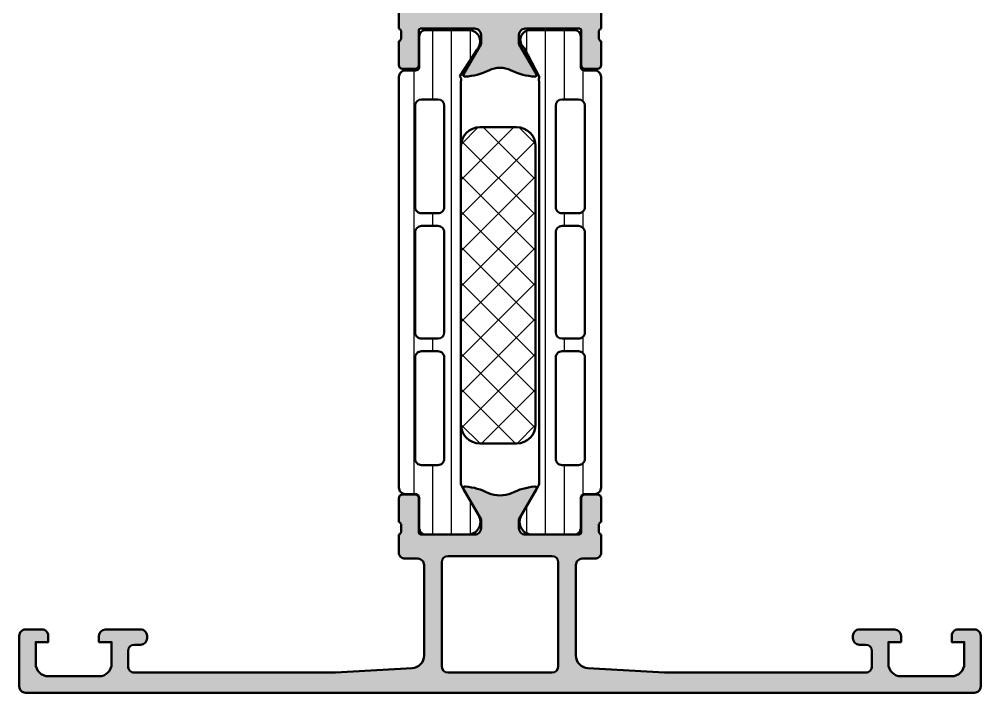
# Model space of a CAD drawing. Extents: x 0 to 76, y 0 to 84.8.
# Drawn here: x 0 to 76, y 0 to 53.2 of the extents above; entities that cross this region are included whole.
import ezdxf

# ---------------------------------------------------------------- set-up
doc = ezdxf.new("R2010")
doc.units = 0
for name, color, linetype, lineweight in [('0S-Alu contour', 7, 'Continuous', 50), ('0S-Alu hatch', 252, 'Continuous', 25), ('0S-Plastic contour', 254, 'Continuous', 50), ('0S-Plastic hatch', 253, 'Continuous', 25), ('0S-PT contour', 91, 'Continuous', 50), ('0S-PT hatch', 103, 'Continuous', 25)]:
    doc.layers.add(name, color=color, linetype=linetype, lineweight=lineweight)
pattern_1 = [(90, (0, 0), (-1.4859, 0), [])]

# ---------------------------------------------------------------- blocks, each defined once
blk = doc.blocks.new('188110__3DC22CA8_4934_4EF1_9E1F_EA8E1F544AB2_')
at = {"layer": '0S-Alu hatch'}
h = blk.add_hatch(color=256, dxfattribs=at)
edge = h.paths.add_edge_path()
edge.add_line((25.00003051757813, 81.4999984756112), (26.10000610351562, 80.40000000149011))
edge.add_line((26.10000610351562, 80.40000000149011), (26.70001220703125, 80.40000000149011))
edge.add_line((26.70001220703125, 80.40000000149011), (26.70001220703125, 81.9000000014901))
edge.add_ellipse((27.7000508911027, 81.89996143663257), major_axis=(-1.00003868481505, 0), ratio=1, start_angle=270.0022163482903, end_angle=359.9977904818039, ccw=False)
edge.add_line((27.70001220703125, 82.9000001206994), (29.00003051757813, 82.9000001206994))
edge.add_ellipse((28.9999846559318, 81.89995425905855), major_axis=(-1.000045862692453, 0), ratio=1, start_angle=180.0026207279867, end_angle=269.9973724417299, ccw=False)
edge.add_line((30.00003051757812, 81.90000000148846), (30, 75.90000000149011))
edge.add_ellipse((29.47502420766756, 75.40000000149011), major_axis=(-0.7249824705019245, 0), ratio=1, start_angle=136.395861616386, end_angle=223.6041383836141, ccw=False)
edge.add_line((30, 74.90000000149011), (30, 67.90000000149011))
edge.add_ellipse((29.00004724970764, 67.89995275275876), major_axis=(-0.9999527514086359, 0), ratio=1, start_angle=89.99904127429818, end_angle=180.0027072806921, ccw=False)
edge.add_line((29.00003051757813, 66.90000000149011), (27.70001220703125, 66.90000000149011))
edge.add_ellipse((27.70003203017908, 67.90001982463794), major_axis=(-1.000019823344298, 0), ratio=1, start_angle=0.0011357599706229848, end_angle=89.9988642398074, ccw=False)
edge.add_line((26.70001220703125, 67.90000000149399), (26.70001220703125, 70.40000000149011))
edge.add_line((26.70001220703125, 70.40000000149011), (26.20001220703125, 70.40000000149011))
edge.add_arc((26.20004657259976, 69.3999656359216), 1.000034366158989, 90.00196893437207, 179.9980310656152)
edge.add_line((25.20001220703125, 69.40000000149034), (25.20001220703125, 63.6999954238534))
edge.add_arc((25.70001494789885, 63.699998164721), 0.5000027408751163, 180.0003140784807, 269.999685921429)
edge.add_line((25.70001220703125, 63.19999542385339), (26.20001220703125, 63.19999542385339))
edge.add_arc((26.20000946616365, 63.699998164721), 0.5000027408751163, 270.0003140785702, 359.9996859215192)
edge.add_line((26.70001220703125, 63.69999542385418), (26.70001220703125, 64.6999954238534))
edge.add_ellipse((27.19999932545507, 64.70000830542956), major_axis=(-0.4999871185897603, 0), ratio=1, start_angle=-90.00147615792758, end_angle=0.0014761580922026951, ccw=False)
edge.add_line((27.20001220703125, 65.1999954238534), (29.50003051757813, 65.1999954238534))
edge.add_ellipse((29.5000063778232, 64.69997128409847), major_axis=(-0.500024140337627, 0), ratio=1, start_angle=180.0027660786491, end_angle=269.99723392139543, ccw=False)
edge.add_line((30.00003051757813, 64.69999542385376), (30.00000000010427, 52.50004016059359))
edge.add_ellipse((29.92115152417541, 52.23247874854123), major_axis=(-0.2789376119775906, 0), ratio=1, start_angle=178.835410625902, end_angle=253.5801235805097, ccw=False)
edge.add_line((30.20003151757812, 52.22680947561971), (30.20003151757813, 51.7732154756197))
edge.add_ellipse((29.92116342193495, 51.76755481614265), major_axis=(-0.2789255417371575, 0), ratio=1, start_angle=106.4245945553563, end_angle=181.1628700728853, ccw=False)
edge.add_line((30.00003051757813, 51.50001147561971), (30.00003051757813, 49.62000047561121))
edge.add_arc((30.30003051757815, 49.62000047561121), 0.3000000000000158, 180, 269.9999999999993)
edge.add_line((30.30003051757814, 49.32000047561118), (31.28000483662091, 49.32000047561119))
edge.add_arc((31.28000483662091, 49.62000047561121), 0.3000000000000114, 270, 360)
edge.add_line((31.58000483662092, 49.62000047561121), (31.58000483662092, 52.37999847561119))
edge.add_ellipse((31.69999720722639, 52.37999847561119), major_axis=(-0.1199923706054733, 0), ratio=1, start_angle=270.0000000000034, end_angle=360, ccw=False)
edge.add_line((31.69999720722638, 52.49999084621666), (36, 52.49999084621667))
edge.add_ellipse((36.00001288225368, 52.00000372860872), major_axis=(-0.4999871177739147, 0), ratio=1, start_angle=179.9993980350858, end_angle=270.0014762355673, ccw=False)
edge.add_line((36.5, 51.9999984756092), (36.5, 51.2999938979745))
edge.add_line((36.5, 51.2999938979745), (35.1157960520162, 48.90247445817283))
edge.add_arc((35.23270957751791, 48.83497462443403), 0.1350000000000169, 150.0000814796206, 273.5758500061834)
edge.add_arc((34.92928026317664, 53.69050298406672), 4.999999999999906, 273.5758500061799, 296.0194624911526)
edge.add_ellipse((38.00001525878908, 47.39998737827406), major_axis=(-2.000000000000085, 0), ratio=1, start_angle=243.9805375088483, end_angle=296.0194624911526, ccw=False)
edge.add_arc((41.07075025440154, 53.69050298406675), 4.999999999999952, 243.9805375088469, 266.4241499938195)
edge.add_arc((40.76732094006021, 48.83497462443401), 0.1350000000000055, 266.4241499938192, 389.999918520385)
edge.add_line((40.8842344655619, 48.90247445817281), (39.50003051757813, 51.2999938979745))
edge.add_line((39.50003051757813, 51.2999938979745), (39.50003051757813, 51.99999847561121))
edge.add_ellipse((40.00000745426178, 52.00001390982674), major_axis=(-0.4999769369218848, 0), ratio=1, start_angle=-90.0026429832875, end_angle=0.0017687124012013555, ccw=False)
edge.add_line((40.00003051757812, 52.49999084621667), (44.30002585435028, 52.49999830221812))
edge.add_ellipse((44.30002585435029, 52.3799984756112), major_axis=(-0.1199998266069144, 0), ratio=1, start_angle=180, end_angle=270.00000000000676, ccw=False)
edge.add_line((44.42002568095721, 52.3799984756112), (44.42002568095721, 49.62000047561121))
edge.add_arc((44.72002568095722, 49.62000047561121), 0.3000000000000149, 180, 270)
edge.add_line((44.72002568095722, 49.32000047561119), (45.69999999999999, 49.32000047561119))
edge.add_arc((45.69999999999999, 49.62000047561121), 0.3000000000000114, 270, 360)
edge.add_line((46, 49.62000047561121), (45.99999999999999, 51.50001147561971))
edge.add_ellipse((46.07886709564317, 51.76755481614265), major_axis=(-0.2789255417371599, 0), ratio=1, start_angle=-1.1628700728853119, end_angle=73.57540544464422, ccw=False)
edge.add_line((45.79999899999999, 51.7732154756197), (45.79999899999999, 52.22680947561971))
edge.add_ellipse((46.07883644654305, 52.23247788361808), major_axis=(-0.2788950563274377, 0), ratio=1, start_angle=-73.58012358050632, end_angle=1.16458937409692, ccw=False)
edge.add_line((46, 52.4999984756112), (46, 64.6999954238534))
edge.add_ellipse((46.50003433274594, 64.69996109110747), major_axis=(-0.5000343339246041, 0), ratio=1, start_angle=270.00393397274945, end_angle=359.9960660272659, ccw=False)
edge.add_line((46.5, 65.19999542385341), (48.79998779296875, 65.1999954238534))
edge.add_ellipse((48.80004782465725, 64.70005545554189), major_axis=(-0.499939971915745, 0), ratio=1, start_angle=179.9931200492192, end_angle=270.00687995077305, ccw=False)
edge.add_line((49.29998779296875, 64.69999542385332), (49.29998779296875, 63.6999954238534))
edge.add_arc((49.80003774418467, 63.70004537506931), 0.5000499537107921, 180.0057234159238, 269.9942765840954)
edge.add_line((49.79998779296875, 63.19999542385339), (50.29998779296875, 63.19999542385339))
edge.add_arc((50.30003219823258, 63.69995101858956), 0.4999555967081668, 269.9949110796518, 360.0050889203089)
edge.add_line((50.79998779296875, 63.69999542385305), (50.79998779296875, 69.40000000149011))
edge.add_arc((49.80001023979798, 69.40002244831933), 0.9999775534227083, 359.9987138623324, 450.0012861374476)
edge.add_line((49.79998779296875, 70.40000000149011), (49.29998779296875, 70.40000000149011))
edge.add_line((49.29998779296875, 70.40000000149011), (49.29998779296875, 67.90000000149011))
edge.add_ellipse((48.30002476666241, 67.89996302779645), major_axis=(-0.9999630269898847, 0), ratio=1, start_angle=89.9978814850715, end_angle=180.0021185150526, ccw=False)
edge.add_line((48.29998779296875, 66.90000000149011), (47, 66.90000000149011))
edge.add_ellipse((46.99998703819047, 67.8999870396806), major_axis=(-0.999987038274488, 0), ratio=1, start_angle=-0.0007426667733057002, end_angle=90.00074266660693, ccw=False)
edge.add_line((46, 67.90000000149303), (46, 74.90000000149011))
edge.add_ellipse((46.52500579927768, 75.40000000149011), major_axis=(-0.7250041994879767, 0), ratio=1, start_angle=-43.602502899256706, end_angle=43.60250289925682, ccw=False)
edge.add_line((46, 75.90000000149011), (46, 81.9000000014901))
edge.add_ellipse((47.00000590533647, 81.89999421536363), major_axis=(-1.000005905353204, 0), ratio=1, start_angle=270.000338348858, end_angle=359.999668481771, ccw=False)
edge.add_line((47, 82.9000001206994), (48.29998779296875, 82.9000001206994))
edge.add_ellipse((48.30000591643127, 81.90001824415975), major_axis=(-0.9999818767038826, 0), ratio=1, start_angle=179.9989547529905, end_angle=270.0010384167324, ccw=False)
edge.add_line((49.29998779296876, 81.90000000148856), (49.29998779296875, 80.40000000149011))
edge.add_line((49.29998779296875, 80.40000000149011), (49.90002441406249, 80.40000000149011))
edge.add_line((49.90002441406249, 80.40000000149011), (51, 81.4999984756112))
edge.add_line((51, 81.4999984756112), (51, 84.8))
edge.add_line((51, 84.8), (25.00003051757813, 84.8))
edge.add_line((25.00003051757813, 84.8), (25.00003051757813, 81.4999984756112))
edge = h.paths.add_edge_path()
edge.add_ellipse((32.30001467119024, 82.39999601145223), major_axis=(-0.4999963606566019, 0), ratio=1, start_angle=-90.00041704258689, end_angle=0.00041704286462618256, ccw=False)
edge.add_line((32.30001831054688, 82.89999237209558), (43.69998168945312, 82.90000000149011))
edge.add_ellipse((43.69997326210682, 82.39996105565605), major_axis=(-0.5000389459050733, 0), ratio=1, start_angle=180.0035883201383, end_angle=269.99903437246326, ccw=False)
edge.add_line((44.20001220703125, 82.39999237209557), (44.20001220703126, 54.70000305324908))
edge.add_ellipse((43.69998888907363, 54.70002637120554), major_axis=(-0.5000233185013218, 0), ratio=1, start_angle=90.00267191650698, end_angle=179.9973280836253, ccw=False)
edge.add_line((43.70001220703125, 54.20000305324792), (32.30001831054688, 54.20000305324792))
edge.add_ellipse((32.30000542897071, 54.69999017167175), major_axis=(-0.4999871185897719, 0), ratio=1, start_angle=-0.0014761580922026951, end_angle=90.0014761579269, ccw=False)
edge.add_line((31.80001831054688, 54.70000305324792), (31.80001831054688, 82.39999237209317))
at = {"layer": '0S-Alu contour', "color": 7}
for points in [[(49.29998779296876, 81.90000000148856), (49.29998779296875, 80.40000000149011), (49.90002441406249, 80.40000000149011), (51, 81.4999984756112), (51, 84.8), (25.00003051757813, 84.8), (25.00003051757813, 81.4999984756112)], [(27.70001220703125, 82.9000001206994), (29.00003051757813, 82.9000001206994)], [(32.30001831054688, 82.89999237209558), (43.69998168945312, 82.90000000149011)], [(47, 82.9000001206994), (48.29998779296875, 82.9000001206994)], [(31.80001831054688, 54.70000305324792), (31.80001831054688, 82.39999237209317)], [(44.20001220703125, 82.39999237209557), (44.20001220703126, 54.70000305324908)], [(25.00003051757813, 81.4999984756112), (26.10000610351562, 80.40000000149011), (26.70001220703125, 80.40000000149011), (26.70001220703125, 81.9000000014901)], [(30.00003051757812, 81.90000000148846), (30, 75.90000000149011)], [(46, 75.90000000149011), (46, 81.9000000014901)], [(30, 74.90000000149011), (30, 67.90000000149011)], [(46, 67.90000000149303), (46, 74.90000000149011)], [(26.70001220703125, 67.90000000149399), (26.70001220703125, 70.40000000149011), (26.20001220703125, 70.40000000149011)], [(49.79998779296875, 70.40000000149011), (49.29998779296875, 70.40000000149011), (49.29998779296875, 67.90000000149011)], [(25.20001220703125, 69.40000000149034), (25.20001220703125, 63.6999954238534)], [(50.79998779296875, 63.69999542385305), (50.79998779296875, 69.40000000149011)], [(29.00003051757813, 66.90000000149011), (27.70001220703125, 66.90000000149011)], [(48.29998779296875, 66.90000000149011), (47, 66.90000000149011)], [(26.70001220703125, 63.69999542385418), (26.70001220703125, 64.6999954238534)], [(27.20001220703125, 65.1999954238534), (29.50003051757813, 65.1999954238534)], [(30.00003051757813, 64.69999542385376), (30.00000000010427, 52.50004016059359)], [(46, 52.4999984756112), (46, 64.6999954238534)], [(46.5, 65.19999542385341), (48.79998779296875, 65.1999954238534)], [(49.29998779296875, 64.69999542385332), (49.29998779296875, 63.6999954238534)], [(25.70001220703125, 63.19999542385339), (26.20001220703125, 63.19999542385339)], [(49.79998779296875, 63.19999542385339), (50.29998779296875, 63.19999542385339)], [(43.70001220703125, 54.20000305324792), (32.30001831054688, 54.20000305324792)], [(31.69999720722638, 52.49999084621666), (36, 52.49999084621667)], [(40.00003051757812, 52.49999084621667), (44.30002585435028, 52.49999830221812)], [(30.20003151757812, 52.22680947561971), (30.20003151757813, 51.7732154756197)], [(31.58000483662092, 49.62000047561121), (31.58000483662092, 52.37999847561119)], [(36.5, 51.9999984756092), (36.5, 51.2999938979745), (35.1157960520162, 48.90247445817283)], [(40.8842344655619, 48.90247445817281), (39.50003051757813, 51.2999938979745), (39.50003051757813, 51.99999847561121)], [(44.42002568095721, 52.3799984756112), (44.42002568095721, 49.62000047561121)], [(45.79999899999999, 51.7732154756197), (45.79999899999999, 52.22680947561971)], [(30.00003051757813, 51.50001147561971), (30.00003051757813, 49.62000047561121)], [(46, 49.62000047561121), (45.99999999999999, 51.50001147561971)], [(30.30003051757814, 49.32000047561118), (31.28000483662091, 49.32000047561119)], [(44.72002568095722, 49.32000047561119), (45.69999999999999, 49.32000047561119)]]:
    blk.add_lwpolyline(points, dxfattribs=at)
at = {"layer": '0S-Alu contour', "color": 7, "extrusion": (0, 0, -1)}
for centre, radius, start, end in [((-27.7000508911027, 81.89996143663257), 1.00003868481505, 0.0022095181960893, 89.9977836517097), ((-28.9999846559318, 81.89995425905855), 1.000045862692453, 90.00262755827012, 179.9973792720133), ((-32.30001467119024, 82.39999601145223), 0.4999963606566019, 359.9995829571354, 90.00041704258697), ((-43.69997326210682, 82.39996105565605), 0.5000389459050733, 90.00096562753673, 179.9964116798617), ((-47.00000590533647, 81.89999421536363), 1.000005905353204, 0.0003315182290171, 89.999661651142), ((-48.30000591643127, 81.90001824415975), 0.9999818767038826, 89.99896158326762, 180.0010452470096), ((-29.47502420766756, 75.40000000149011), 0.7249824705019247, 136.3958616163859, 223.6041383836141), ((-46.52500579927768, 75.40000000149011), 0.7250041994879767, 316.3974971007432, 43.60250289925679), ((-27.70003203017908, 67.90001982463794), 1.000019823344298, 270.0011357601927, 359.9988642400294), ((-29.00004724970764, 67.89995275275876), 0.9999527514086359, 179.9972927193079, 270.0009587257018), ((-46.99998703819047, 67.8999870396806), 0.999987038274488, 269.9992573333931, 0.0007426667732808), ((-48.30002476666241, 67.89996302779645), 0.9999630269898847, 179.9978814849474, 270.0021185149285), ((-27.19999932545507, 64.70000830542956), 0.4999871185897603, 359.9985238419078, 90.00147615792763), ((-29.5000063778232, 64.69997128409847), 0.500024140337627, 90.00276607860458, 179.9972339213509), ((-46.50003433274594, 64.69996109110747), 0.5000343339246041, 0.0039339727341353, 89.99606602725056), ((-48.80004782465725, 64.70005545554189), 0.4999399719157451, 89.99312004922693, 180.0068799507809), ((-32.30000542897071, 54.69999017167175), 0.4999871185897719, 269.9985238420731, 0.0014761580921441), ((-43.69998888907363, 54.70002637120554), 0.5000233185013218, 180.0026719163748, 269.997328083493), ((-29.92115152417541, 52.23247874854123), 0.2789376119775906, 106.4198764194903, 181.1645893740981), ((-31.69999720722639, 52.37999847561119), 0.1199923706054733, 0, 89.99999999999662), ((-36.00001288225368, 52.00000372860872), 0.4999871177739148, 89.9985237644327, 180.0006019649143), ((-40.00000745426178, 52.00001390982674), 0.4999769369218848, 359.9982312875988, 90.00264298328744), ((-44.30002585435029, 52.3799984756112), 0.1199998266069144, 89.99999999999324, 180), ((-46.07883644654305, 52.23247788361808), 0.2788950563274378, 358.8354106259031, 73.58012358050647), ((-29.92116342193495, 51.76755481614265), 0.2789255417371575, 178.8371299271147, 253.5754054446437), ((-46.07886709564317, 51.76755481614265), 0.2789255417371599, 286.4245945553559, 1.162870072885284), ((-38.00001525878908, 47.39998737827406), 2.000000000000085, 63.98053750884742, 116.0194624911517)]:
    blk.add_arc(centre, radius, start, end, dxfattribs=at)
at = {"layer": '0S-Alu contour', "color": 7}
for centre, radius, start, end in [((26.20004657259976, 69.3999656359216), 1.000034366158989, 90.00196893437207, 179.9980310656152), ((49.80001023979798, 69.40002244831933), 0.9999775534227083, 359.9987138623324, 90.00128613744768), ((25.70001494789885, 63.699998164721), 0.5000027408751163, 180.0003140784807, 269.999685921429), ((26.20000946616365, 63.699998164721), 0.5000027408751163, 270.0003140785702, 359.9996859215192), ((49.80003774418467, 63.70004537506931), 0.5000499537107921, 180.0057234159238, 269.9942765840954), ((50.30003219823258, 63.69995101858956), 0.4999555967081668, 269.9949110796518, 0.0050889203089253), ((30.30003051757815, 49.62000047561121), 0.3000000000000158, 180, 269.9999999999993), ((31.28000483662091, 49.62000047561121), 0.3000000000000114, 270, 0), ((44.72002568095722, 49.62000047561121), 0.3000000000000149, 180, 270), ((45.69999999999999, 49.62000047561121), 0.3000000000000114, 270, 0), ((35.23270957751791, 48.83497462443403), 0.1350000000000169, 150.0000814796206, 273.5758500061834), ((34.92928026317664, 53.69050298406672), 4.999999999999906, 273.5758500061799, 296.0194624911526), ((41.07075025440154, 53.69050298406675), 4.999999999999952, 243.9805375088469, 266.4241499938195), ((40.76732094006021, 48.83497462443401), 0.1350000000000055, 266.4241499938192, 29.99991852038501)]:
    blk.add_arc(centre, radius, start, end, dxfattribs=at)
blk = doc.blocks.new('284163__0FD67746_B97A_45A6_A469_7E5361B6E3B5___423B5B10_ECBA_4F50_8A46_CC40EAA9DCBF_')
at = {"layer": '0S-Plastic hatch'}
h = blk.add_hatch(dxfattribs=at)
h.set_pattern_fill('ANSI31', color=256, scale=0.4680000000000001, angle=45, style=0)
h.set_pattern_definition(pattern_1)
edge = h.paths.add_edge_path()
edge.add_line((30.012284671207, 48.68629619146755), (30.00771532879295, 16.20999707629567))
edge.add_arc((30.50771264988375, 16.20999439738648), 0.4999973210979737, 179.999693017615, 270.0003069820266)
edge.add_line((30.50771532879295, 15.70999707629568), (31.31804666212627, 15.70999707629568))
edge.add_ellipse((31.31804666212627, 15.40999707629566), major_axis=(-0.3000000000000184, 0), ratio=1, start_angle=180, end_angle=269.99999999999864, ccw=False)
edge.add_line((31.61804666212629, 15.40999707629565), (31.61771471172926, 13.00999869335933))
edge.add_arc((32.11771068916785, 13.00999605373425), 0.4999959774455549, 179.9996975182267, 270.0003024811851)
edge.add_line((32.11771332879292, 12.51000007629566), (35.59425482689244, 12.51000007629567))
edge.add_arc((35.45194417790108, 13.49981815101852), 0.9999960709244806, 278.1816080519002, 392.7270160998407)
edge.add_line((36.29319682689243, 14.04045307629568), (34.97472711240579, 16.32410992304586))
edge.add_ellipse((35.40773982913655, 16.57410989734541), major_axis=(-0.5000000000003301, 0), ratio=1, start_angle=5.9898169411098934e-05, end_angle=29.999996599322685, ccw=False)
edge.add_line((34.90773982913649, 16.5741093745769), (34.91230917155048, 48.32218389318636))
edge.add_arc((34.50223716069061, 48.4419973358987), 0.4272169415475477, 343.7128729799519, 403.4769408788228)
edge.add_line((34.81224770926514, 48.73594933013885), (36.18323837081238, 50.85584019146754))
edge.add_arc((35.51815367546163, 51.47868076932142), 0.9111904506803954, 316.8786355497009, 444.9207783300196)
edge.add_line((35.59882416930651, 52.38629319146755), (32.12228267120699, 52.38629319146755))
edge.add_arc((32.1222800315819, 51.88629721402896), 0.4999959774455655, 89.9996975188125, 180.0003024817733)
edge.add_line((31.6222840541433, 51.88629457440388), (31.62261600454033, 49.48629619146755))
edge.add_ellipse((31.32261600454035, 49.48629619146753), major_axis=(-0.2999999999999864, 0), ratio=1, start_angle=90.00000000000068, end_angle=180, ccw=False)
edge.add_line((31.32261600454035, 49.18629619146756), (30.51228467120699, 49.18629619146756))
edge.add_arc((30.5122819922978, 48.68629887037675), 0.499997321097979, 89.99969301797381, 180.0003069823849)
edge = h.paths.add_edge_path()
edge.add_line((33.59333297313006, 46.39685663272057), (33.59333297313006, 38.39687494361668))
edge.add_ellipse((33.09333661248674, 38.39687130426001), major_axis=(-0.4999963606565677, 0), ratio=1, start_angle=89.9995829574089, end_angle=180.0004170428646, ccw=False)
edge.add_line((33.09333297313006, 37.89687494361669), (31.79333886686217, 37.89687494361669))
edge.add_ellipse((31.79332229406536, 38.39687494542967), major_axis=(-0.5000000020876421, 0), ratio=1, start_angle=0, end_angle=90.00189910261668, ccw=False)
edge.add_line((31.29332229197772, 38.39687494361154), (31.29332229197772, 46.3968871502987))
edge.add_ellipse((31.79330703318862, 46.3968871503039), major_axis=(-0.4999847412109091, 0), ratio=1, start_angle=270, end_angle=360, ccw=False)
edge.add_line((31.79330703318862, 46.89687189151481), (33.09331771434103, 46.89687189151483))
edge.add_ellipse((33.09331771434102, 46.39685663272579), major_axis=(-0.5000152587890412, 0), ratio=1, start_angle=180, end_angle=269.9999999999992, ccw=False)
edge = h.paths.add_edge_path()
edge.add_line((31.29332229197772, 28.49687494361148), (31.29332229197772, 36.39687494361149))
edge.add_ellipse((31.79332229197771, 36.39687494361669), major_axis=(-0.5, 0), ratio=1, start_angle=270, end_angle=360, ccw=False)
edge.add_line((31.79332229197771, 36.89687494361669), (33.09333297313006, 36.89687494361669))
edge.add_ellipse((33.09333297313007, 36.3968749436167), major_axis=(-0.4999999999999929, 0), ratio=1, start_angle=180, end_angle=270.0000000000008, ccw=False)
edge.add_line((33.59333297313006, 36.3968749436115), (33.59333297313006, 28.4968749436115))
edge.add_ellipse((33.09333297313005, 28.49687494361669), major_axis=(-0.5000000000000142, 0), ratio=1, start_angle=90.00000000119371, end_angle=180, ccw=False)
edge.add_line((33.09333297314046, 27.99687494361668), (31.79332229198811, 27.99687494361668))
edge.add_ellipse((31.79332229197771, 28.49687494361668), major_axis=(-0.4999999999999965, 0), ratio=1, start_angle=0, end_angle=90.0000000011924, ccw=False)
edge = h.paths.add_edge_path()
edge.add_line((33.59333297311966, 26.49687494361667), (33.59333297311966, 18.49687799572896))
edge.add_ellipse((33.09333661247629, 18.49687435637233), major_axis=(-0.4999963606566175, 0), ratio=1, start_angle=89.99958295741459, end_angle=180.0004170428646, ccw=False)
edge.add_line((33.09333297311966, 17.99687799572896), (31.79333886685177, 17.99687799572896))
edge.add_ellipse((31.79332229405495, 18.49687799754194), major_axis=(-0.5000000020876358, 0), ratio=1, start_angle=0, end_angle=90.00189910261747, ccw=False)
edge.add_line((31.29332229196731, 18.49687799572381), (31.29332229196731, 26.49687494361148))
edge.add_ellipse((31.79332229412463, 26.49687494173402), major_axis=(-0.5000000021573144, 0), ratio=1, start_angle=269.9981009105036, end_angle=360, ccw=False)
edge.add_line((31.79333886680695, 26.99687494361668), (33.09333297311969, 26.9968749436167))
edge.add_ellipse((33.0933366124764, 26.49687858297344), major_axis=(-0.4999963606565038, 0), ratio=1, start_angle=179.9995829571355, end_angle=270.00041704259513, ccw=False)
at = {"layer": '0S-Alu contour', "color": 7}
for points in [[(31.29332229197772, 38.39687494361154), (31.29332229197772, 46.3968871502987)], [(31.79330703318862, 46.89687189151481), (33.09331771434103, 46.89687189151483)], [(33.59333297313006, 46.39685663272057), (33.59333297313006, 38.39687494361668)], [(33.09333297313006, 37.89687494361669), (31.79333886686217, 37.89687494361669)], [(31.79332229197771, 36.89687494361669), (33.09333297313006, 36.89687494361669)], [(31.29332229197772, 28.49687494361148), (31.29332229197772, 36.39687494361149)], [(33.59333297313006, 36.3968749436115), (33.59333297313006, 28.4968749436115)], [(33.09333297314046, 27.99687494361668), (31.79332229198811, 27.99687494361668)], [(31.79333886680695, 26.99687494361668), (33.09333297311969, 26.9968749436167)], [(31.29332229196731, 18.49687799572381), (31.29332229196731, 26.49687494361148)], [(33.59333297311966, 26.49687494361667), (33.59333297311966, 18.49687799572896)], [(33.09333297311966, 17.99687799572896), (31.79333886685177, 17.99687799572896)]]:
    blk.add_lwpolyline(points, dxfattribs=at)
at = {"layer": '0S-Alu contour', "color": 7, "extrusion": (0, 0, -1)}
for centre, radius, start, end in [((-31.79330703318862, 46.3968871503039), 0.4999847412109091, 0, 90), ((-33.09331771434102, 46.39685663272579), 0.5000152587890412, 90.00000000000081, 180), ((-31.79332229406536, 38.39687494542967), 0.5000000020876421, 269.9981008973833, 0), ((-33.09333661248674, 38.39687130426001), 0.4999963606565677, 179.9995829571354, 270.0004170425911), ((-31.79332229197771, 36.39687494361669), 0.5, 0, 90), ((-33.09333297313007, 36.3968749436167), 0.4999999999999929, 89.9999999999992, 180), ((-31.79332229197771, 28.49687494361668), 0.4999999999999965, 269.9999999988076, 0), ((-33.09333297313005, 28.49687494361669), 0.5000000000000142, 180, 269.9999999988063), ((-31.79332229412463, 26.49687494173402), 0.5000000021573144, 0, 90.00189908949643), ((-33.0933366124764, 26.49687858297344), 0.4999963606565038, 89.9995829574049, 180.0004170428646), ((-31.79332229405495, 18.49687799754194), 0.5000000020876358, 269.9981008973825, 0), ((-33.09333661247629, 18.49687435637233), 0.4999963606566175, 179.9995829571354, 270.0004170425854)]:
    blk.add_arc(centre, radius, start, end, dxfattribs=at)
at = {"layer": '0S-Plastic contour', "color": 7}
for points in [[(31.6222840541433, 51.88629457440388), (31.62261600454033, 49.48629619146755)], [(35.59882416930651, 52.38629319146755), (32.12228267120699, 52.38629319146755)], [(34.81224770926514, 48.73594933013885), (36.18323837081238, 50.85584019146754)], [(30.012284671207, 48.68629619146755), (30.00771532879295, 16.20999707629567)], [(31.32261600454035, 49.18629619146756), (30.51228467120699, 49.18629619146756)], [(34.90773982913649, 16.5741093745769), (34.91230917155048, 48.32218389318636)], [(36.29319682689243, 14.04045307629568), (34.97472711240579, 16.32410992304586)], [(30.50771532879295, 15.70999707629568), (31.31804666212627, 15.70999707629568)], [(31.61804666212629, 15.40999707629565), (31.61771471172926, 13.00999869335933)], [(32.11771332879292, 12.51000007629566), (35.59425482689244, 12.51000007629567)]]:
    blk.add_lwpolyline(points, dxfattribs=at)
for centre, radius, start, end in [((32.1222800315819, 51.88629721402896), 0.4999959774455655, 89.9996975188125, 180.0003024817733), ((35.51815367546163, 51.47868076932142), 0.9111904506803954, 316.8786355497009, 84.92077833001962), ((30.5122819922978, 48.68629887037675), 0.499997321097979, 89.99969301797381, 180.0003069823849), ((34.50223716069061, 48.4419973358987), 0.4272169415475477, 343.7128729799519, 43.47694087882291), ((30.50771264988375, 16.20999439738648), 0.4999973210979737, 179.999693017615, 270.0003069820266), ((35.45194417790108, 13.49981815101852), 0.9999960709244806, 278.1816080519002, 32.72701609984066), ((32.11771068916785, 13.00999605373425), 0.4999959774455549, 179.9996975182267, 270.0003024811851)]:
    blk.add_arc(centre, radius, start, end, dxfattribs=at)
at = {"layer": '0S-Plastic contour', "color": 7, "extrusion": (0, 0, -1)}
for centre, radius, start, end in [((-31.32261600454035, 49.48629619146753), 0.2999999999999865, 180, 269.9999999999993), ((-35.40773982913655, 16.57410989734541), 0.5000000000003301, 330.0000034006773, 359.9999401018306), ((-31.31804666212627, 15.40999707629566), 0.3000000000000185, 90.00000000000136, 180)]:
    blk.add_arc(centre, radius, start, end, dxfattribs=at)
blk = doc.blocks.new('284163__4DBD2D16_48D5_4CFF_9303_7114B4640756___CCDB7917_FCA7_4FA8_B2DF_888DFAFA3D56_')
at = {"layer": '0S-Plastic hatch'}
h = blk.add_hatch(dxfattribs=at)
h.set_pattern_fill('ANSI31', color=256, scale=0.4680000000000001, angle=45, style=0)
h.set_pattern_definition(pattern_1)
edge = h.paths.add_edge_path()
edge.add_line((45.987715328793, 48.68629619146756), (45.99228467120705, 16.20999707629568))
edge.add_ellipse((45.49228735011624, 16.20999439738649), major_axis=(-0.4999973210979861, 0), ratio=1, start_angle=89.99969301797472, end_angle=180.000306982385, ccw=False)
edge.add_line((45.49228467120705, 15.70999707629568), (44.68195333787373, 15.70999707629568))
edge.add_arc((44.68195333787373, 15.40999707629566), 0.3000000000000185, 90.00000000000136, 180)
edge.add_line((44.38195333787372, 15.40999707629566), (44.38228528827074, 13.00999869335933))
edge.add_ellipse((43.88228931083215, 13.00999605373425), major_axis=(-0.4999959774455549, 0), ratio=1, start_angle=89.99969751881491, end_angle=180.0003024817733, ccw=False)
edge.add_line((43.88228667120709, 12.51000007629567), (40.40574517310757, 12.51000007629567))
edge.add_ellipse((40.54805582209893, 13.49981815101852), major_axis=(-0.9999960709244788, 0), ratio=1, start_angle=-32.727016099840796, end_angle=81.81839194809982, ccw=False)
edge.add_line((39.70680317310758, 14.04045307629568), (41.02527288759421, 16.32410992304587))
edge.add_arc((40.59226017086345, 16.57410989734542), 0.5000000000003335, 330.0000034006777, 359.9999401018306)
edge.add_line((41.09226017086351, 16.57410937457691), (41.08769082844953, 48.32218389318637))
edge.add_ellipse((41.79762104627975, 48.4814746524522), major_axis=(-0.7275812395711986, 0), ratio=1, start_angle=-18.549573011007624, end_angle=12.646307394993528, ccw=False)
edge.add_line((41.10783855109855, 48.71293646251501), (39.91246417782963, 50.97799511607056))
edge.add_ellipse((40.3902885664101, 51.60112522113493), major_axis=(-0.7852434489760747, 0), ratio=1, start_angle=-90.79442150343237, end_angle=52.5185331571829, ccw=False)
edge.add_line((40.4011758306935, 52.38629319146756), (43.87771732879302, 52.38629319146756))
edge.add_ellipse((43.87771996841811, 51.88629721402897), major_axis=(-0.499995977445562, 0), ratio=1, start_angle=179.9996975182268, end_angle=270.0003024811883, ccw=False)
edge.add_line((44.3777159458567, 51.88629457440389), (44.37738399545967, 49.48629619146756))
edge.add_arc((44.67738399545966, 49.48629619146755), 0.29999999999999, 180, 269.9999999999986)
edge.add_line((44.67738399545965, 49.18629619146756), (45.48771532879301, 49.18629619146756))
edge.add_ellipse((45.48771800770221, 48.68629887037677), major_axis=(-0.4999973210979719, 0), ratio=1, start_angle=179.9996930176151, end_angle=270.000306982027, ccw=False)
edge = h.paths.add_edge_path()
edge.add_arc((44.20669296681138, 46.3968871503039), 0.4999847412109092, 0, 90)
edge.add_line((44.20669296681138, 46.89687189151482), (42.90668228565897, 46.89687189151483))
edge.add_arc((42.90668228565898, 46.39685663272579), 0.5000152587890411, 90.00000000000081, 180)
edge.add_line((42.40666702686994, 46.39685663272058), (42.40666702686994, 38.39687494361668))
edge.add_arc((42.90666338751327, 38.39687130426002), 0.4999963606565678, 179.9995829571354, 270.0004170425911)
edge.add_line((42.90666702686994, 37.8968749436167), (44.20666113313783, 37.89687494361669))
edge.add_arc((44.20667770593465, 38.39687494542967), 0.5000000020876408, 269.9981008973829, 360)
edge.add_line((44.70667770802228, 38.39687494361155), (44.70667770802228, 46.39688715029871))
edge = h.paths.add_edge_path()
edge.add_line((42.40666702686994, 36.39687494361151), (42.40666702686994, 28.4968749436115))
edge.add_arc((42.90666702686995, 28.4968749436167), 0.5000000000000107, 180, 269.9999999988071)
edge.add_line((42.90666702685954, 27.99687494361669), (44.20667770801189, 27.99687494361669))
edge.add_arc((44.20667770802229, 28.49687494361669), 0.4999999999999964, 269.9999999988071, 360)
edge.add_line((44.70667770802228, 28.49687494361149), (44.70667770802228, 36.3968749436115))
edge.add_arc((44.20667770802229, 36.3968749436167), 0.5000000000000001, 0, 90)
edge.add_line((44.20667770802229, 36.89687494361669), (42.90666702686994, 36.89687494361669))
edge.add_arc((42.90666702686993, 36.3968749436167), 0.499999999999993, 89.9999999999992, 180)
edge = h.paths.add_edge_path()
edge.add_line((44.70667770803269, 18.49687799572382), (44.70667770803269, 26.49687494361149))
edge.add_arc((44.20667770587537, 26.49687494173403), 0.5000000021573145, 0, 90.00189908949643)
edge.add_line((44.20666113319305, 26.99687494361669), (42.90666702688032, 26.99687494361671))
edge.add_arc((42.90666338752361, 26.49687858297344), 0.4999963606565041, 89.9995829574049, 180.0004170428646)
edge.add_line((42.40666702688034, 26.49687494361668), (42.40666702688034, 18.49687799572896))
edge.add_arc((42.90666338752372, 18.49687435637234), 0.4999963606566177, 179.9995829571354, 270.0004170425854)
edge.add_line((42.90666702688034, 17.99687799572896), (44.20666113314823, 17.99687799572896))
edge.add_arc((44.20667770594506, 18.49687799754194), 0.5000000020876345, 269.9981008973821, 360)
at = {"layer": '0S-Alu contour', "color": 7}
for points in [[(42.40666702686994, 46.39685663272058), (42.40666702686994, 38.39687494361668)], [(44.20669296681138, 46.89687189151482), (42.90668228565897, 46.89687189151483)], [(44.70667770802228, 38.39687494361155), (44.70667770802228, 46.39688715029871)], [(42.90666702686994, 37.8968749436167), (44.20666113313783, 37.89687494361669)], [(44.20667770802229, 36.89687494361669), (42.90666702686994, 36.89687494361669)], [(42.40666702686994, 36.39687494361151), (42.40666702686994, 28.4968749436115)], [(44.70667770802228, 28.49687494361149), (44.70667770802228, 36.3968749436115)], [(42.90666702685954, 27.99687494361669), (44.20667770801189, 27.99687494361669)], [(44.20666113319305, 26.99687494361669), (42.90666702688032, 26.99687494361671)], [(42.40666702688034, 26.49687494361668), (42.40666702688034, 18.49687799572896)], [(44.70667770803269, 18.49687799572382), (44.70667770803269, 26.49687494361149)], [(42.90666702688034, 17.99687799572896), (44.20666113314823, 17.99687799572896)]]:
    blk.add_lwpolyline(points, dxfattribs=at)
for centre, radius, start, end in [((42.90668228565898, 46.39685663272579), 0.5000152587890411, 90.00000000000081, 180), ((44.20669296681138, 46.3968871503039), 0.4999847412109092, 0, 90), ((42.90666338751327, 38.39687130426002), 0.4999963606565678, 179.9995829571354, 270.0004170425911), ((44.20667770593465, 38.39687494542967), 0.5000000020876408, 269.9981008973829, 0), ((42.90666702686993, 36.3968749436167), 0.499999999999993, 89.9999999999992, 180), ((44.20667770802229, 36.3968749436167), 0.5000000000000001, 0, 90), ((42.90666702686995, 28.4968749436167), 0.5000000000000107, 180, 269.9999999988071), ((44.20667770802229, 28.49687494361669), 0.4999999999999964, 269.9999999988071, 0), ((42.90666338752361, 26.49687858297344), 0.4999963606565041, 89.9995829574049, 180.0004170428646), ((44.20667770587537, 26.49687494173403), 0.5000000021573145, 0, 90.00189908949643), ((42.90666338752372, 18.49687435637234), 0.4999963606566177, 179.9995829571354, 270.0004170425854), ((44.20667770594506, 18.49687799754194), 0.5000000020876345, 269.9981008973821, 0)]:
    blk.add_arc(centre, radius, start, end, dxfattribs=at)
at = {"layer": '0S-Plastic contour', "color": 7}
for points in [[(40.4011758306935, 52.38629319146756), (43.87771732879302, 52.38629319146756)], [(44.3777159458567, 51.88629457440389), (44.37738399545967, 49.48629619146756)], [(41.10783855109855, 48.71293646251501), (39.91246417782963, 50.97799511607056)], [(44.67738399545965, 49.18629619146756), (45.48771532879301, 49.18629619146756)], [(45.987715328793, 48.68629619146756), (45.99228467120705, 16.20999707629568)], [(41.09226017086351, 16.57410937457691), (41.08769082844953, 48.32218389318637)], [(39.70680317310758, 14.04045307629568), (41.02527288759421, 16.32410992304587)], [(44.38195333787372, 15.40999707629566), (44.38228528827074, 13.00999869335933)], [(45.49228467120705, 15.70999707629568), (44.68195333787373, 15.70999707629568)], [(43.88228667120709, 12.51000007629567), (40.40574517310757, 12.51000007629567)]]:
    blk.add_lwpolyline(points, dxfattribs=at)
at = {"layer": '0S-Plastic contour', "color": 7, "extrusion": (0, 0, -1)}
for centre, radius, start, end in [((-40.3902885664101, 51.60112522113493), 0.7852434489760748, 307.4814668428171, 90.79442150343245), ((-43.87771996841811, 51.88629721402897), 0.499995977445562, 89.99969751881169, 180.0003024817733), ((-41.79762104627975, 48.4814746524522), 0.7275812395711987, 347.3536926050065, 18.54957301100749), ((-45.48771800770221, 48.68629887037677), 0.4999973210979719, 89.999693017973, 180.0003069823849), ((-45.49228735011624, 16.20999439738649), 0.4999973210979861, 179.999693017615, 270.0003069820253), ((-40.54805582209893, 13.49981815101852), 0.9999960709244788, 278.1816080519002, 32.72701609984075), ((-43.88228931083215, 13.00999605373425), 0.4999959774455549, 179.9996975182267, 270.0003024811851)]:
    blk.add_arc(centre, radius, start, end, dxfattribs=at)
at = {"layer": '0S-Plastic contour', "color": 7}
for centre, radius, start, end in [((44.67738399545966, 49.48629619146755), 0.29999999999999, 180, 269.9999999999986), ((40.59226017086345, 16.57410989734542), 0.5000000000003335, 330.0000034006777, 359.9999401018306), ((44.68195333787373, 15.40999707629566), 0.3000000000000185, 90.00000000000136, 180)]:
    blk.add_arc(centre, radius, start, end, dxfattribs=at)
blk = doc.blocks.new('382880__6AEA1484_31FD_4DCA_938A_9EC27CF12F5B_')
at = {"layer": '0S-PT hatch'}
h = blk.add_hatch(dxfattribs=at)
h.set_pattern_fill('ANSI37', color=256, scale=0.625, angle=90, style=0)
h.set_pattern_definition([(135, (0, 0), (-1.403165018917055, -1.403165018917055), []), (225, (0, 0), (1.403165018917055, -1.403165018917055), [])])
edge = h.paths.add_edge_path()
edge.add_arc((36.4137744766998, 43.20583388501932), 1.500000000000003, 90, 180)
edge.add_line((34.9137744766998, 43.20583388501932), (34.91377447669979, 21.20583388501932))
edge.add_arc((36.4137744766998, 21.20583388501932), 1.500000000000001, 180, 270)
edge.add_line((36.4137744766998, 19.70583388501932), (39.31380737846322, 19.70583388501932))
edge.add_arc((39.31380515061711, 21.20583611286543), 1.500002227847759, 270.0000850973264, 359.9999149005642)
edge.add_line((40.81380737846322, 21.2058338849641), (40.81380737846322, 43.20583388501932))
edge.add_arc((39.3138041066029, 43.20583061315899), 1.500003271863891, 0.0001249779981422, 89.9998750244142)
edge.add_line((39.31380737846323, 44.70583388501931), (36.4137744766998, 44.70583388501931))
at = {"layer": '0S-PT contour', "color": 7}
for points in [[(39.31380737846323, 44.70583388501931), (36.4137744766998, 44.70583388501931)], [(34.9137744766998, 43.20583388501932), (34.91377447669979, 21.20583388501932)], [(40.81380737846322, 21.2058338849641), (40.81380737846322, 43.20583388501932)], [(36.4137744766998, 19.70583388501932), (39.31380737846322, 19.70583388501932)]]:
    blk.add_lwpolyline(points, dxfattribs=at)
for centre, radius, start, end in [((36.4137744766998, 43.20583388501932), 1.500000000000003, 90, 180), ((39.3138041066029, 43.20583061315899), 1.500003271863891, 0.0001249779981422, 89.9998750244142), ((36.4137744766998, 21.20583388501932), 1.500000000000001, 180, 270), ((39.31380515061711, 21.20583611286543), 1.500002227847759, 270.0000850973264, 359.9999149005642)]:
    blk.add_arc(centre, radius, start, end, dxfattribs=at)
blk = doc.blocks.new('345210__764A24D1_AEB0_4F5D_91F7_2999E85144FD_')
at = {"layer": '0S-Alu hatch'}
h = blk.add_hatch(color=256, dxfattribs=at)
edge = h.paths.add_edge_path()
edge.add_arc((30.49999712736822, 11.09999567778499), 0.4999971273764717, 179.9996708184944, 270.0003291812469)
edge.add_line((30.50000000000001, 10.59999855041677), (31.5, 10.59999855041678))
edge.add_ellipse((31.5000028726318, 10.10000142304857), major_axis=(-0.4999971273764557, 0), ratio=1, start_angle=179.9996708184945, end_angle=270.0003291812469, ccw=False)
edge.add_line((32, 10.09999855041678), (32, 2.944488601686312))
edge.add_ellipse((31.00000920880617, 2.944476890856522), major_axis=(-0.9999907912624031, 0), ratio=1, start_angle=93.26927582473269, end_angle=180.00067098733, ccw=False)
edge.add_line((31.05703735351563, 1.946113543512179), (25, 1.599998431207491))
edge.add_line((25, 1.599998431207491), (9.100006103515621, 1.599998431207491))
edge.add_ellipse((9.100002464170382, 2.099994791863129), major_axis=(-0.4999963606688837, 0), ratio=1, start_angle=-0.0004307015150857296, end_angle=90.00041704128029, ccw=False)
edge.add_line((8.600006103515625, 2.09999855041678), (8.600006103515625, 3.300003128053495))
edge.add_ellipse((9.100008844383236, 3.300000387185887), major_axis=(-0.5000027408751234, 0), ratio=1, start_angle=270.00031407857114, end_angle=359.99968592151924, ccw=False)
edge.add_line((9.100006103515623, 3.800003128053499), (9.600006103515623, 3.800003128053498))
edge.add_arc((9.600018985091808, 4.299990246477315), 0.499987118589755, 269.9985238420721, 360.0014761580922)
edge.add_line((10.10000610351562, 4.300003128053501), (10.10000610351562, 4.500000076295689))
edge.add_arc((9.600019903500321, 4.500013876280388), 0.4999862002057441, 359.9984185945515, 450.0015814054075)
edge.add_line((9.600006103515623, 5.000000076295687), (6.799987792968751, 5.000000076295687))
edge.add_arc((6.800036528742742, 4.499951340521695), 0.5000487381489366, 90.00558416400716, 179.994415836045)
edge.add_line((6.29998779296875, 4.500000076295687), (6.29998779296875, 4.000000076295687))
edge.add_line((6.29998779296875, 4.000000076295687), (7.29998779296875, 4.000000076295687))
edge.add_line((7.29998779296875, 4.000000076295687), (7.29998779296875, 2.3000031280535))
edge.add_ellipse((6.300034995946251, 2.299955806847201), major_axis=(-0.9999527981421991, 0), ratio=1, start_angle=89.9990439519089, end_angle=180.0027114333474, ccw=False)
edge.add_line((6.300018310546875, 1.300003008844209), (2.299987792968749, 1.300003008844209))
edge.add_ellipse((2.300031018292246, 2.300046234162561), major_axis=(-1.000043226252525, 0), ratio=1, start_angle=0.0024696910613783984, end_angle=89.99752347844549, ccw=False)
edge.add_line((1.29998779296875, 2.300003128053499), (1.299987792968749, 4.000000076295687))
edge.add_line((1.299987792968749, 4.000000076295687), (2.29998779296875, 4.000000076295687))
edge.add_line((2.29998779296875, 4.000000076295687), (2.29998779296875, 4.500000076295687))
edge.add_arc((1.800038565483558, 4.50005084664291), 0.499949230063081, 359.9941815559002, 450.0023212804757)
edge.add_line((1.800018310546874, 5.000000076295687), (0.5000000000000006, 5.000000076295687))
edge.add_arc((0.4999963606433638, 4.500003715652323), 0.4999963606566093, 89.99958295741361, 180.0004170428646)
edge.add_line((-4e-16, 4.500000076295678), (0, 0.49999998688872))
edge.add_arc((0.4999963568351889, 0.4999963568350889), 0.4999963568483662, 179.9995840229394, 270.0004174789774)
edge.add_line((0.5, -4.7e-15), (75.5, -4.7e-15))
edge.add_arc((75.50000364316477, 0.499996356835127), 0.4999963568484031, 269.9995825210269, 360.0004159770605)
edge.add_line((76, 0.4999999868887238), (76, 4.500000076295663))
edge.add_arc((75.50000363935659, 4.500003715652288), 0.4999963606566512, 359.9995829571354, 450.0004170425845)
edge.add_line((75.49999999999997, 5.000000076295694), (74.19998168945312, 5.000000076295687))
edge.add_arc((74.19996143451645, 4.500050846642905), 0.4999492300630931, 89.99767871952562, 180.0058184440998)
edge.add_line((73.70001220703125, 4.500000076295695), (73.70001220703125, 4.000000076295687))
edge.add_line((73.70001220703125, 4.000000076295687), (74.70001220703125, 4.000000076295687))
edge.add_line((74.70001220703125, 4.000000076295687), (74.70001220703125, 2.300003128053498))
edge.add_ellipse((73.69996898170777, 2.300046234162545), major_axis=(-1.000043226252508, 0), ratio=1, start_angle=90.0024765215536, end_angle=179.9975303089387, ccw=False)
edge.add_line((73.70001220703125, 1.300003008844205), (69.69998168945314, 1.300003008844209))
edge.add_ellipse((69.69996500405372, 2.299955806847193), major_axis=(-0.9999527981421911, 0), ratio=1, start_angle=-0.0027114333473718943, end_angle=90.00095604809331, ccw=False)
edge.add_line((68.70001220703124, 2.300003128053505), (68.70001220703125, 4.000000076295687))
edge.add_line((68.70001220703125, 4.000000076295687), (69.70001220703125, 4.000000076295687))
edge.add_line((69.70001220703125, 4.000000076295687), (69.70001220703125, 4.500000076295709))
edge.add_arc((69.19996347125728, 4.499951340521722), 0.5000487381489161, 0.0055841639549441, 89.99441583599327)
edge.add_line((69.20001220703126, 5.000000076295694), (66.39999389648439, 5.000000076295687))
edge.add_arc((66.39998009649968, 4.500013876280404), 0.4999862002057308, 89.99841859459075, 180.0015814054484)
edge.add_line((65.89999389648439, 4.500000076295682), (65.89999389648439, 4.300003128053507))
edge.add_arc((66.39998101490822, 4.299990246477317), 0.4999871185897585, 179.9985238419079, 270.0014761579276)
edge.add_line((66.3999938964844, 3.800003128053498), (66.89999389648439, 3.800003128053499))
edge.add_ellipse((66.89999115561673, 3.300000387185846), major_axis=(-0.5000027408751656, 0), ratio=1, start_angle=180.0003140784808, end_angle=269.99968592142375, ccw=False)
edge.add_line((67.39999389648438, 3.300003128053497), (67.39999389648438, 2.099998550416779))
edge.add_ellipse((66.89999753582958, 2.099994791863164), major_axis=(-0.4999963606689177, 0), ratio=1, start_angle=89.99958295871988, end_angle=180.0004307015151, ccw=False)
edge.add_line((66.89999389648436, 1.599998431207496), (50.99999999999999, 1.599998431207491))
edge.add_line((50.99999999999999, 1.599998431207491), (44.94296264648437, 1.946113543512178))
edge.add_ellipse((44.99999079119381, 2.94447689085651), major_axis=(-0.9999907912623889, 0), ratio=1, start_angle=-0.0006709873298973434, end_angle=86.73072417526902, ccw=False)
edge.add_line((43.99999999999999, 2.944488601686316), (43.99999999999999, 10.09999855041677))
edge.add_ellipse((44.49999712736819, 10.10000142304857), major_axis=(-0.4999971273764557, 0), ratio=1, start_angle=-90.00032918124731, end_angle=0.0003291815056059022, ccw=False)
edge.add_line((44.49999999999999, 10.59999855041677), (45.50000000000001, 10.59999855041678))
edge.add_arc((45.50000287263179, 11.09999567778499), 0.4999971273764699, 269.9996708187551, 360.0003291815056)
edge.add_line((46, 11.09999855041677), (46, 12.50000007629568))
edge.add_ellipse((46.07886702231733, 12.76754332170746), major_axis=(-0.2789254297741088, 0), ratio=1, start_angle=-1.1624791642810806, end_angle=73.57541436804848, ccw=False)
edge.add_line((45.799999, 12.77320207629567), (45.799999, 13.2267960762957))
edge.add_ellipse((46.07886709564315, 13.23245673577276), major_axis=(-0.2789255417371292, 0), ratio=1, start_angle=-73.57540544464831, end_angle=1.1628700728862214, ccw=False)
edge.add_line((46, 13.50000007629569), (45.99999999999999, 15.38001107630418))
edge.add_arc((45.69999999999998, 15.38001107630418), 0.3000000000000078, 0, 90.00000000000136)
edge.add_line((45.69999999999997, 15.68001107630419), (44.72002568095721, 15.6800110763042))
edge.add_arc((44.72002568095722, 15.38001107630422), 0.2999999999999829, 90.00000000000136, 180)
edge.add_line((44.42002568095723, 15.38001107630422), (44.42002568095722, 12.70000007629598))
edge.add_ellipse((44.22002568095723, 12.70000007629598), major_axis=(-0.1999999999999957, 0), ratio=1, start_angle=89.99989641481977, end_angle=180, ccw=False)
edge.add_line((44.22002531937674, 12.50000007629631), (40, 12.50000770569022))
edge.add_ellipse((39.99998711774636, 12.99999482329821), major_axis=(-0.4999871177739467, 0), ratio=1, start_angle=-0.0006019649143240713, end_angle=90.00147623556398, ccw=False)
edge.add_line((39.50000000000001, 13.00000007629568), (39.49999999999999, 13.7000046539324))
edge.add_line((39.49999999999999, 13.7000046539324), (40.88824462890625, 16.10452278137381))
edge.add_arc((40.76437072396898, 16.1624174512464), 0.1367352811971501, 334.9501291752118, 464.923895239854)
edge.add_arc((41.17719722655283, 11.25224716714956), 5.062159851934813, 95.07776887142957, 116.493635340422)
edge.add_ellipse((37.99996948242188, 18.00148008916735), major_axis=(-2.401482695631279, 0), ratio=1, start_angle=67.50003339265248, end_angle=112.49996660734789, ccw=False)
edge.add_arc((34.87680812344688, 11.44351936642001), 4.866995550967314, 63.07151871783821, 85.35657133341455)
edge.add_arc((35.23270904886424, 16.16483679695999), 0.1351848956070203, 73.62843311576465, 206.497542469176)
edge.add_line((35.11172485351563, 16.10452278137381), (36.49996948242188, 13.70000465393242))
edge.add_line((36.49996948242188, 13.70000465393242), (36.49996948242189, 13.00000007629569))
edge.add_ellipse((35.9999925457382, 12.99998464208018), major_axis=(-0.4999769369219133, 0), ratio=1, start_angle=89.99735701671591, end_angle=180.0017687124012, ccw=False)
edge.add_line((35.99996948242188, 12.50000770569021), (31.77997468062326, 12.50000007629631))
edge.add_ellipse((31.77997431904279, 12.70000007629599), major_axis=(-0.2000000000000099, 0), ratio=1, start_angle=0, end_angle=90.00010358517397, ccw=False)
edge.add_line((31.57997431904278, 12.70000007629599), (31.57997431904278, 15.38001107630422))
edge.add_arc((31.2799743190428, 15.38001107630422), 0.2999999999999829, 0, 90.00000000000205)
edge.add_line((31.27997431904278, 15.6800110763042), (30.30000000000001, 15.6800110763042))
edge.add_arc((30.30000000000002, 15.38001107630419), 0.3000000000000078, 90.00000000000067, 180)
edge.add_line((30.00000000000001, 15.38001107630419), (30, 13.50000007629568))
edge.add_ellipse((29.92113290435683, 13.23245673577275), major_axis=(-0.2789255417371364, 0), ratio=1, start_angle=178.8371299271139, end_angle=253.575405444645, ccw=False)
edge.add_line((30.20000099999999, 13.22679607629569), (30.20000099999998, 12.77320207629566))
edge.add_ellipse((29.92113297768265, 12.76754332170745), major_axis=(-0.2789254297741102, 0), ratio=1, start_angle=106.4245856319553, end_angle=181.1624791642818, ccw=False)
edge.add_line((30, 12.50000007629568), (30, 11.09999855041678))
edge = h.paths.add_edge_path()
edge.add_line((33.4000129699707, 2.100006060602025), (33.4000129699707, 10.29999549865896))
edge.add_ellipse((33.9000129699707, 10.29999549865896), major_axis=(-0.5, 0), ratio=1, start_angle=270, end_angle=360, ccw=False)
edge.add_line((33.9000129699707, 10.79999549865896), (42.0999870300293, 10.79999549865896))
edge.add_ellipse((42.0999870300293, 10.29999549865896), major_axis=(-0.5, 0), ratio=1, start_angle=180, end_angle=270, ccw=False)
edge.add_line((42.5999870300293, 10.29999549865896), (42.5999870300293, 2.100006060602025))
edge.add_ellipse((42.0999870300293, 2.100006060602023), major_axis=(-0.5000000000000014, 0), ratio=1, start_angle=90, end_angle=180, ccw=False)
edge.add_line((42.0999870300293, 1.600006060602022), (33.9000129699707, 1.600006060602023))
edge.add_ellipse((33.9000129699707, 2.100006060602023), major_axis=(-0.5, 0), ratio=1, start_angle=0, end_angle=90, ccw=False)
at = {"layer": '0S-Alu contour', "color": 7}
for points in [[(35.11172485351563, 16.10452278137381), (36.49996948242188, 13.70000465393242), (36.49996948242189, 13.00000007629569)], [(39.50000000000001, 13.00000007629568), (39.49999999999999, 13.7000046539324), (40.88824462890625, 16.10452278137381)], [(30.00000000000001, 15.38001107630419), (30, 13.50000007629568)], [(31.27997431904278, 15.6800110763042), (30.30000000000001, 15.6800110763042)], [(31.57997431904278, 12.70000007629599), (31.57997431904278, 15.38001107630422)], [(44.42002568095723, 15.38001107630422), (44.42002568095722, 12.70000007629598)], [(45.69999999999997, 15.68001107630419), (44.72002568095721, 15.6800110763042)], [(46, 13.50000007629569), (45.99999999999999, 15.38001107630418)], [(30.20000099999999, 13.22679607629569), (30.20000099999998, 12.77320207629566)], [(45.799999, 12.77320207629567), (45.799999, 13.2267960762957)], [(30, 12.50000007629568), (30, 11.09999855041678)], [(35.99996948242188, 12.50000770569021), (31.77997468062326, 12.50000007629631)], [(44.22002531937674, 12.50000007629631), (40, 12.50000770569022)], [(46, 11.09999855041677), (46, 12.50000007629568)], [(33.9000129699707, 10.79999549865896), (42.0999870300293, 10.79999549865896)], [(30.50000000000001, 10.59999855041677), (31.5, 10.59999855041678)], [(32, 10.09999855041678), (32, 2.944488601686313)], [(33.4000129699707, 2.100006060602025), (33.4000129699707, 10.29999549865896)], [(42.5999870300293, 10.29999549865896), (42.5999870300293, 2.100006060602024)], [(43.99999999999999, 2.944488601686316), (43.99999999999999, 10.09999855041677)], [(44.49999999999999, 10.59999855041677), (45.50000000000001, 10.59999855041678)], [(1.800018310546874, 5.000000076295687), (0.5000000000000006, 5.000000076295687)], [(9.600006103515623, 5.000000076295687), (6.799987792968751, 5.000000076295687)], [(69.20001220703126, 5.000000076295694), (66.39999389648439, 5.000000076295687)], [(75.49999999999997, 5.000000076295694), (74.19998168945312, 5.000000076295687)], [(-4e-16, 4.500000076295678), (0, 0.4999999868887198)], [(1.29998779296875, 2.300003128053499), (1.299987792968749, 4.000000076295687), (2.29998779296875, 4.000000076295687), (2.29998779296875, 4.500000076295687)], [(6.29998779296875, 4.500000076295687), (6.29998779296875, 4.000000076295687), (7.29998779296875, 4.000000076295687), (7.29998779296875, 2.3000031280535)], [(10.10000610351562, 4.300003128053501), (10.10000610351562, 4.500000076295689)], [(65.89999389648439, 4.500000076295682), (65.89999389648439, 4.300003128053507)], [(68.70001220703124, 2.300003128053505), (68.70001220703125, 4.000000076295687), (69.70001220703125, 4.000000076295687), (69.70001220703125, 4.500000076295709)], [(73.70001220703125, 4.500000076295695), (73.70001220703125, 4.000000076295687), (74.70001220703125, 4.000000076295687), (74.70001220703125, 2.300003128053498)], [(76, 0.4999999868887238), (76, 4.500000076295663)], [(8.600006103515625, 2.09999855041678), (8.600006103515625, 3.300003128053495)], [(9.100006103515623, 3.800003128053499), (9.600006103515623, 3.800003128053498)], [(66.3999938964844, 3.800003128053498), (66.89999389648439, 3.800003128053499)], [(67.39999389648438, 3.300003128053497), (67.39999389648438, 2.099998550416779)], [(31.05703735351563, 1.946113543512179), (25, 1.599998431207491), (9.100006103515621, 1.599998431207491)], [(42.0999870300293, 1.600006060602022), (33.9000129699707, 1.600006060602023)], [(66.89999389648436, 1.599998431207496), (50.99999999999999, 1.599998431207491), (44.94296264648437, 1.946113543512178)], [(6.300018310546875, 1.300003008844209), (2.299987792968749, 1.300003008844209)], [(73.70001220703125, 1.300003008844205), (69.69998168945314, 1.300003008844209)], [(0.5, -4.7e-15), (75.5, -4.7e-15)]]:
    blk.add_lwpolyline(points, dxfattribs=at)
for centre, radius, start, end in [((35.23270904886424, 16.16483679695999), 0.1351848956070203, 73.62843311576465, 206.497542469176), ((34.87680812344688, 11.44351936642001), 4.866995550967314, 63.07151871783821, 85.35657133341455), ((41.17719722655283, 11.25224716714956), 5.062159851934813, 95.07776887142957, 116.493635340422), ((40.76437072396898, 16.1624174512464), 0.1367352811971501, 334.9501291752118, 104.923895239854), ((30.30000000000002, 15.38001107630419), 0.3000000000000078, 90.00000000000067, 180), ((31.2799743190428, 15.38001107630422), 0.2999999999999829, 0, 90.00000000000205), ((44.72002568095722, 15.38001107630422), 0.2999999999999829, 90.00000000000136, 180), ((45.69999999999998, 15.38001107630418), 0.3000000000000078, 0, 90.00000000000136), ((30.49999712736822, 11.09999567778499), 0.4999971273764717, 179.9996708184944, 270.0003291812469), ((45.50000287263179, 11.09999567778499), 0.4999971273764699, 269.9996708187551, 0.0003291815055843), ((0.4999963606433638, 4.500003715652323), 0.4999963606566093, 89.99958295741361, 180.0004170428646), ((1.800038565483558, 4.50005084664291), 0.499949230063081, 359.9941815559002, 90.00232128047573), ((6.800036528742742, 4.499951340521695), 0.5000487381489366, 90.00558416400716, 179.994415836045), ((9.600019903500321, 4.500013876280388), 0.4999862002057441, 359.9984185945515, 90.00158140540746), ((66.39998009649968, 4.500013876280404), 0.4999862002057308, 89.99841859459075, 180.0015814054484), ((69.19996347125728, 4.499951340521722), 0.5000487381489161, 0.0055841639549441, 89.99441583599327), ((74.19996143451645, 4.500050846642905), 0.4999492300630931, 89.99767871952562, 180.0058184440998), ((75.50000363935659, 4.500003715652288), 0.4999963606566512, 359.9995829571354, 90.00041704258453), ((9.600018985091808, 4.299990246477315), 0.499987118589755, 269.9985238420721, 0.0014761580921441), ((66.39998101490822, 4.299990246477317), 0.4999871185897585, 179.9985238419079, 270.0014761579276), ((0.4999963568351889, 0.4999963568350889), 0.4999963568483662, 179.9995840229394, 270.0004174789774), ((75.50000364316477, 0.499996356835127), 0.4999963568484031, 269.9995825210269, 0.0004159770605283)]:
    blk.add_arc(centre, radius, start, end, dxfattribs=at)
at = {"layer": '0S-Alu contour', "color": 7, "extrusion": (0, 0, -1)}
for centre, radius, start, end in [((-37.99996948242188, 18.00148008916735), 2.401482695631279, 247.5000333926521, 292.4999666073475), ((-29.92113290435683, 13.23245673577275), 0.2789255417371365, 106.424594555355, 181.1628700728862), ((-35.9999925457382, 12.99998464208018), 0.4999769369219133, 179.9982312875988, 270.0026429832842), ((-39.99998711774636, 12.99999482329821), 0.4999871177739468, 269.998523764436, 0.0006019649143335), ((-46.07886709564315, 13.23245673577276), 0.2789255417371292, 358.8371299271138, 73.57540544464841), ((-29.92113297768265, 12.76754332170745), 0.2789254297741102, 178.8375208357182, 253.5754143680447), ((-31.77997431904279, 12.70000007629599), 0.2000000000000099, 269.999896414826, 0), ((-44.22002568095723, 12.70000007629598), 0.1999999999999957, 180, 270.0001035851802), ((-46.07886702231733, 12.76754332170746), 0.2789254297741089, 286.4245856319515, 1.162479164281108), ((-33.9000129699707, 10.29999549865896), 0.5, 0, 90), ((-42.0999870300293, 10.29999549865896), 0.5, 90, 180), ((-31.5000028726318, 10.10000142304857), 0.4999971273764557, 89.99967081875312, 180.0003291815056), ((-44.49999712736819, 10.10000142304857), 0.4999971273764557, 359.9996708184944, 90.0003291812473), ((-9.100008844383236, 3.300000387185887), 0.5000027408751234, 0.0003140784807261, 89.99968592142883), ((-66.89999115561673, 3.300000387185846), 0.5000027408751656, 90.00031407857622, 179.9996859215192), ((-2.300031018292246, 2.300046234162561), 1.000043226252525, 270.0024765215546, 359.9975303089386), ((-6.300034995946251, 2.299955806847201), 0.9999527981421993, 179.9972885666526, 270.0009560480911), ((-31.00000920880617, 2.944476890856522), 0.9999907912624031, 179.99932901267, 266.7307241752673), ((-44.99999079119381, 2.94447689085651), 0.9999907912623889, 273.269275824731, 0.0006709873299503), ((-69.69996500405372, 2.299955806847193), 0.9999527981421913, 269.9990439519067, 0.0027114333473759), ((-73.69996898170777, 2.300046234162545), 1.000043226252508, 180.0024696910613, 269.9975234784464), ((-9.100002464170382, 2.099994791863129), 0.4999963606688837, 269.9995829587197, 0.0004307015150678), ((-33.9000129699707, 2.100006060602023), 0.5, 270, 0), ((-42.0999870300293, 2.100006060602023), 0.5000000000000014, 180, 270), ((-66.89999753582958, 2.099994791863164), 0.4999963606689177, 179.9995692984849, 270.0004170412801)]:
    blk.add_arc(centre, radius, start, end, dxfattribs=at)
blk = doc.blocks.new('382880__2184272B_AE8E_4A52_8D3D_8C03A5270272_')
at = {"layer": '0S-Alu contour', "color": 7}
for name in ['188110__3DC22CA8_4934_4EF1_9E1F_EA8E1F544AB2_', '345210__764A24D1_AEB0_4F5D_91F7_2999E85144FD_']:
    blk.add_blockref(name, (0, 0), dxfattribs=at)
at = {"layer": '0S-Plastic contour', "color": 7}
for name in ['284163__0FD67746_B97A_45A6_A469_7E5361B6E3B5___423B5B10_ECBA_4F50_8A46_CC40EAA9DCBF_', '284163__4DBD2D16_48D5_4CFF_9303_7114B4640756___CCDB7917_FCA7_4FA8_B2DF_888DFAFA3D56_']:
    blk.add_blockref(name, (0, 0), dxfattribs=at)
at = {"layer": '0S-PT contour', "color": 7}
blk.add_blockref('382880__6AEA1484_31FD_4DCA_938A_9EC27CF12F5B_', (0, 0), dxfattribs=at)

msp = doc.modelspace()

# ---------------------------------------------------------------- block references
at = {"layer": '0S-Alu contour', "color": 7}
msp.add_blockref('382880__2184272B_AE8E_4A52_8D3D_8C03A5270272_', (0, 0), dxfattribs=at)

doc.saveas('drawing.dxf')
